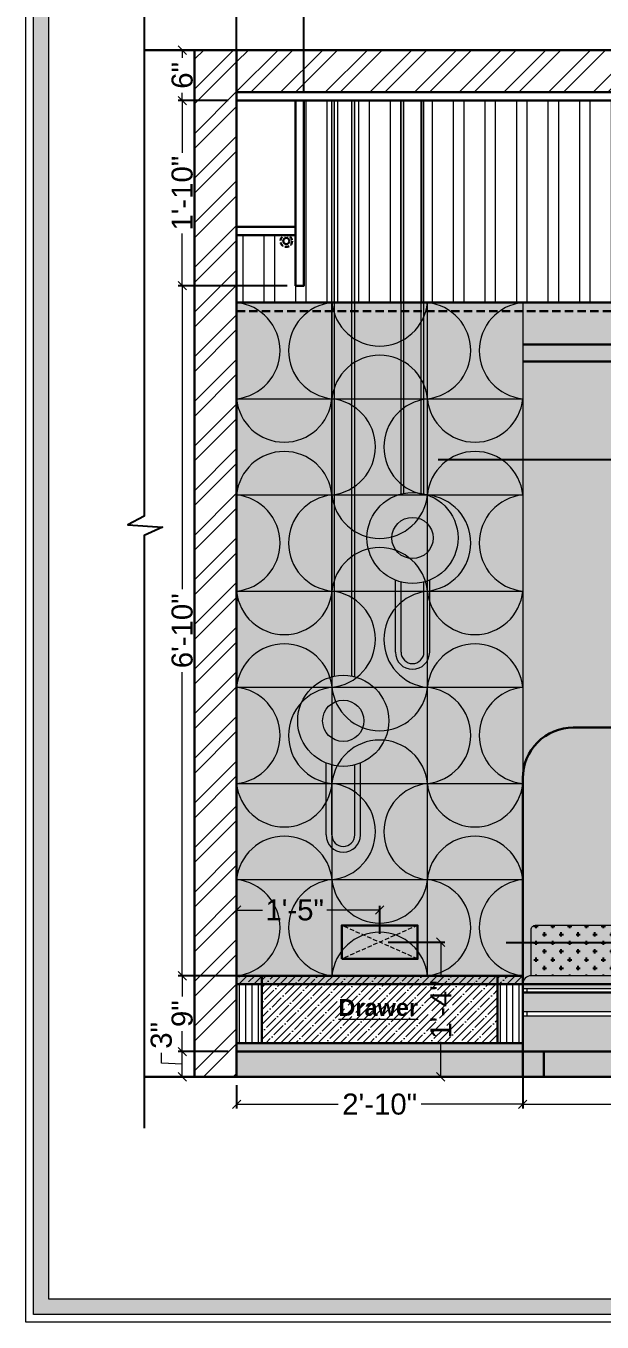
# Model space of a CAD drawing. Header units: millimetres. Extents: x 133760 to 136133, y -184957 to -182282.
# Drawn here: x 134092.3 to 134160.7, y -184706.9 to -184552.9 of the extents above; entities that cross this region are included whole.
import ezdxf
from ezdxf import colors
from ezdxf.entities.mleader import LeaderData, LeaderLine
from ezdxf.math import Vec2, Vec3

# ---------------------------------------------------------------- set-up
doc = ezdxf.new("R2010")
doc.units = ezdxf.units.MM
doc.header["$MEASUREMENT"] = 0
doc.header["$PDMODE"] = 35
for name, pattern in [('00 . GROUND FLOOR$0$DASHED', [0.75, 0.5, -0.25]), ('DASHED', [0.75, 0.5, -0.25]), ('DASHED2', [0.375, 0.25, -0.125]), ('DASHEDX2', [1.5, 1, -0.5])]:
    doc.linetypes.add(name, pattern=pattern)
doc.layers.get('Defpoints').update_dxf_attribs({"color": 220})
doc.layers.add('AR HATCH-7', color=7, linetype='Continuous')
doc.layers.add('Interior', color=250, linetype='Continuous')
for name, color, linetype, lineweight in [('DIM.', 250, 'Continuous', 13), ('Dimension', 10, 'DASHEDX2', 20), ('ELEC-wires', 1, 'DASHED2', 13), ('FURNITURE', 32, 'Continuous', 9), ('FURNITURE-1', 252, 'Continuous', 13), ('GF FALSE CEILING', 6, 'Continuous', 35), ('SECTION ( SLAB PLine )', 104, 'Continuous', 30), ('Text', 7, 'Continuous', 15), ('wall', 7, 'Continuous', 30)]:
    doc.layers.add(name, color=color, linetype=linetype, lineweight=lineweight)
doc.styles.add('Arial', font='arial.ttf')
doc.styles.get("Standard").update_dxf_attribs({"font": 'arial.ttf', "height": 6})
doc.styles.add('style4', font='ARIALN.TTF')
doc.dimstyles.new('ISO-25', dxfattribs={"dimtxt": 2.5, "dimasz": 1, "dimexe": 0.5, "dimexo": 1, "dimtad": 0, "dimdec": 0, "dimlunit": 4, "dimtxsty": 'Arial', "dimblk": 'OBLIQUE', "dimcen": 2.5, "dimclrd": 1, "dimclre": 1, "dimclrt": 5, "dimadec": 0, "dimazin": 0, "dimtfac": 1, "dimtdec": 0, "dimtmove": 0, "dimatfit": 3, "dimfxl": 1, "dimtfillclr": 5, "dimlwd": -1, "dimarcsym": 0})
pattern_1 = [(45, (-55.641, -1442.4936), (-2.65165043, 2.65165043), []), (45, (-53.873, -1442.4936), (-2.65165043, 2.65165043), [])]

# ---------------------------------------------------------------- blocks, each defined once
blk = doc.blocks.new('_Oblique')
at = {"layer": 'wall', "color": 0, "lineweight": -2}
blk.add_line((-0.5, -0.5), (0.5, 0.5), dxfattribs=at)
blk = doc.blocks.new('*D39')
at = {"layer": 'Defpoints', "color": 0, "transparency": 16777216}
for p in [(134151.31, -184674.79), (134117.32, -184677.79), (134151.31, -184681.05)]:
    blk.add_point(p, dxfattribs=at)
at = {"layer": 'FURNITURE', "color": 1, "lineweight": -2, "transparency": 16777216}
for p, q in [((134151.31, -184675.79), (134151.31, -184681.55)), ((134117.32, -184678.79), (134117.32, -184681.55))]:
    blk.add_line(p, q, dxfattribs=at)
at = {"layer": 'FURNITURE', "color": 1, "transparency": 16777216}
for p, q in [((134117.32, -184681.05), (134129.38, -184681.05)), ((134151.31, -184681.05), (134139.26, -184681.05))]:
    blk.add_line(p, q, dxfattribs=at)
at = {"layer": 'FURNITURE', "color": 1, "transparency": 16777216, "rotation": 180}
blk.add_blockref('_Oblique', (134117.32, -184681.05), dxfattribs=at)
at = {"layer": 'FURNITURE', "color": 1, "transparency": 16777216}
blk.add_blockref('_Oblique', (134151.31, -184681.05), dxfattribs=at)
at = {"layer": 'FURNITURE', "color": 5, "lineweight": 0, "transparency": 16777216, "insert": (134134.32, -184681.05), "char_height": 2.5, "attachment_point": 5, "style": 'Arial'}
blk.add_mtext('2\'-10"', dxfattribs=at)
blk = doc.blocks.new('*D40')
at = {"layer": 'Defpoints', "color": 0, "transparency": 16777216}
for p in [(134151.31, -184674.79), (134231.32, -184677.79), (134231.32, -184681.05)]:
    blk.add_point(p, dxfattribs=at)
at = {"layer": 'FURNITURE', "color": 1, "lineweight": -2, "transparency": 16777216}
for p, q in [((134151.31, -184675.79), (134151.31, -184681.55)), ((134231.32, -184678.79), (134231.32, -184681.55))]:
    blk.add_line(p, q, dxfattribs=at)
at = {"layer": 'FURNITURE', "color": 1, "transparency": 16777216}
for p, q in [((134151.31, -184681.05), (134187.36, -184681.05)), ((134231.32, -184681.05), (134195.27, -184681.05))]:
    blk.add_line(p, q, dxfattribs=at)
at = {"layer": 'FURNITURE', "color": 1, "transparency": 16777216, "rotation": 180}
blk.add_blockref('_Oblique', (134151.31, -184681.05), dxfattribs=at)
at = {"layer": 'FURNITURE', "color": 1, "transparency": 16777216}
blk.add_blockref('_Oblique', (134231.32, -184681.05), dxfattribs=at)
at = {"layer": 'FURNITURE', "color": 5, "lineweight": 0, "transparency": 16777216, "insert": (134191.32, -184681.05), "char_height": 2.5, "attachment_point": 5, "style": 'Arial'}
blk.add_mtext('6\'-8"', dxfattribs=at)
blk = doc.blocks.new('*D43')
at = {"layer": 'Defpoints', "color": 0, "transparency": 16777216}
for p in [(134110.86, -184674.79), (134117.32, -184674.79), (134117.32, -184677.79)]:
    blk.add_point(p, dxfattribs=at)
at = {"layer": 'FURNITURE', "color": 1, "transparency": 16777216}
for p, q in [((134108.38, -184676.18), (134108.38, -184674.93)), ((134110.86, -184677.79), (134110.86, -184674.79)), ((134110.86, -184676.29), (134108.38, -184676.18))]:
    blk.add_line(p, q, dxfattribs=at)
at = {"layer": 'FURNITURE', "color": 1, "lineweight": -2, "transparency": 16777216}
for p, q in [((134116.32, -184674.79), (134110.36, -184674.79)), ((134116.32, -184677.79), (134110.36, -184677.79))]:
    blk.add_line(p, q, dxfattribs=at)
at = {"layer": 'FURNITURE', "color": 1, "transparency": 16777216}
for p, rotation in [((134110.86, -184674.79), 90), ((134110.86, -184677.79), 270)]:
    blk.add_blockref('_Oblique', p, dxfattribs=dict(at, rotation=rotation))
at = {"layer": 'FURNITURE', "color": 5, "lineweight": 0, "transparency": 16777216, "insert": (134108.38, -184672.87), "char_height": 2.5, "attachment_point": 5, "rotation": 90, "style": 'Arial'}
blk.add_mtext('3"', dxfattribs=at)
blk = doc.blocks.new('*D44')
at = {"layer": 'Defpoints', "color": 0, "transparency": 16777216}
for p in [(134110.86, -184665.79), (134120.32, -184665.79), (134117.32, -184674.79)]:
    blk.add_point(p, dxfattribs=at)
at = {"layer": 'FURNITURE', "color": 1, "lineweight": -2, "transparency": 16777216}
for p, q in [((134119.32, -184665.79), (134110.36, -184665.79)), ((134116.32, -184674.79), (134110.36, -184674.79))]:
    blk.add_line(p, q, dxfattribs=at)
at = {"layer": 'FURNITURE', "color": 1, "transparency": 16777216}
for p, q in [((134110.86, -184665.79), (134110.86, -184668.23)), ((134110.86, -184674.79), (134110.86, -184672.35))]:
    blk.add_line(p, q, dxfattribs=at)
for p, rotation in [((134110.86, -184665.79), 90), ((134110.86, -184674.79), 270)]:
    blk.add_blockref('_Oblique', p, dxfattribs=dict(at, rotation=rotation))
at = {"layer": 'FURNITURE', "color": 5, "lineweight": 0, "transparency": 16777216, "insert": (134110.86, -184670.29), "char_height": 2.5, "attachment_point": 5, "rotation": 90, "style": 'Arial'}
blk.add_mtext('9"', dxfattribs=at)
blk = doc.blocks.new('*D45')
at = {"layer": 'Defpoints', "color": 0, "transparency": 16777216}
for p in [(134110.86, -184583.79), (134124.32, -184583.79), (134120.32, -184665.79)]:
    blk.add_point(p, dxfattribs=at)
at = {"layer": 'FURNITURE', "color": 1, "lineweight": -2, "transparency": 16777216}
for p, q in [((134123.32, -184583.79), (134110.36, -184583.79)), ((134119.32, -184665.79), (134110.36, -184665.79))]:
    blk.add_line(p, q, dxfattribs=at)
at = {"layer": 'FURNITURE', "color": 1, "transparency": 16777216}
for p, q in [((134110.86, -184583.79), (134110.86, -184619.86)), ((134110.86, -184665.79), (134110.86, -184629.71))]:
    blk.add_line(p, q, dxfattribs=at)
for p, rotation in [((134110.86, -184583.79), 90), ((134110.86, -184665.79), 270)]:
    blk.add_blockref('_Oblique', p, dxfattribs=dict(at, rotation=rotation))
at = {"layer": 'FURNITURE', "color": 5, "lineweight": 0, "transparency": 16777216, "insert": (134110.86, -184624.79), "char_height": 2.5, "attachment_point": 5, "rotation": 90, "style": 'Arial'}
blk.add_mtext('6\'-10"', dxfattribs=at)
blk = doc.blocks.new('*D46')
at = {"layer": 'Defpoints', "color": 0, "transparency": 16777216}
for p in [(134110.86, -184561.79), (134117.32, -184561.79), (134124.32, -184583.79)]:
    blk.add_point(p, dxfattribs=at)
at = {"layer": 'FURNITURE', "color": 1, "lineweight": -2, "transparency": 16777216}
for p, q in [((134116.32, -184561.79), (134110.36, -184561.79)), ((134123.32, -184583.79), (134110.36, -184583.79))]:
    blk.add_line(p, q, dxfattribs=at)
at = {"layer": 'FURNITURE', "color": 1, "transparency": 16777216}
for p, q in [((134110.86, -184561.79), (134110.86, -184567.99)), ((134110.86, -184583.79), (134110.86, -184577.59))]:
    blk.add_line(p, q, dxfattribs=at)
for p, rotation in [((134110.86, -184561.79), 90), ((134110.86, -184583.79), 270)]:
    blk.add_blockref('_Oblique', p, dxfattribs=dict(at, rotation=rotation))
at = {"layer": 'FURNITURE', "color": 5, "lineweight": 0, "transparency": 16777216, "insert": (134110.86, -184572.79), "char_height": 2.5, "attachment_point": 5, "rotation": 90, "style": 'Arial'}
blk.add_mtext('1\'-10"', dxfattribs=at)
blk = doc.blocks.new('*D38')
at = {"layer": 'Defpoints', "color": 0, "transparency": 16777216}
for p in [(134110.86, -184555.79), (134117.32, -184555.79), (134117.32, -184561.79)]:
    blk.add_point(p, dxfattribs=at)
at = {"layer": 'FURNITURE', "color": 1, "lineweight": -2, "transparency": 16777216}
for p, q in [((134116.32, -184555.79), (134110.36, -184555.79)), ((134116.32, -184561.79), (134110.36, -184561.79))]:
    blk.add_line(p, q, dxfattribs=at)
at = {"layer": 'FURNITURE', "color": 1, "transparency": 16777216}
for p, q in [((134110.86, -184555.79), (134110.86, -184556.72)), ((134110.86, -184561.79), (134110.86, -184560.86))]:
    blk.add_line(p, q, dxfattribs=at)
for p, rotation in [((134110.86, -184555.79), 90), ((134110.86, -184561.79), 270)]:
    blk.add_blockref('_Oblique', p, dxfattribs=dict(at, rotation=rotation))
at = {"layer": 'FURNITURE', "color": 5, "lineweight": 0, "transparency": 16777216, "insert": (134110.86, -184558.79), "char_height": 2.5, "attachment_point": 5, "rotation": 90, "style": 'Arial'}
blk.add_mtext('6"', dxfattribs=at)
blk = doc.blocks.new('*D37')
at = {"layer": 'Defpoints', "color": 0, "transparency": 16777216}
for p in [(134125.32, -184547.94), (134117.32, -184561.79), (134125.32, -184561.79)]:
    blk.add_point(p, dxfattribs=at)
at = {"layer": 'FURNITURE', "color": 1, "lineweight": -2, "transparency": 16777216}
for p, q in [((134117.32, -184560.79), (134117.32, -184547.44)), ((134125.32, -184560.79), (134125.32, -184547.44))]:
    blk.add_line(p, q, dxfattribs=at)
at = {"layer": 'FURNITURE', "color": 1, "transparency": 16777216}
for p, q in [((134117.32, -184547.94), (134119.26, -184547.94)), ((134125.32, -184547.94), (134123.38, -184547.94))]:
    blk.add_line(p, q, dxfattribs=at)
at = {"layer": 'FURNITURE', "color": 1, "transparency": 16777216, "rotation": 180}
blk.add_blockref('_Oblique', (134117.32, -184547.94), dxfattribs=at)
at = {"layer": 'FURNITURE', "color": 1, "transparency": 16777216}
blk.add_blockref('_Oblique', (134125.32, -184547.94), dxfattribs=at)
at = {"layer": 'FURNITURE', "color": 5, "lineweight": 0, "transparency": 16777216, "insert": (134121.32, -184547.94), "char_height": 2.5, "attachment_point": 5, "style": 'Arial'}
blk.add_mtext('8"', dxfattribs=at)
blk = doc.blocks.new('RGH')
at = {"color": 242, "linetype": 'DASHED', "true_color": 0xcd2027}
for p, q in [((130318.55, 18194.22), (130309.54, 18198.2)), ((130318.55, 18198.2), (130309.54, 18194.22))]:
    blk.add_line(p, q, dxfattribs=at)
at = {"layer": 'ELEC-wires', "color": 5, "linetype": 'ByBlock', "lineweight": 30, "ltscale": 4}
blk.add_lwpolyline([(130309.54, 18198.2), (130318.55, 18198.2), (130318.55, 18194.22), (130309.54, 18194.22)], close=True, dxfattribs=at)
blk = doc.blocks.new('*D258')
at = {"layer": 'Defpoints', "color": 0, "transparency": 16777216}
for p in [(134117.32, -184657.97), (134117.32, -184661.08), (134134.32, -184661.79)]:
    blk.add_point(p, dxfattribs=at)
at = {"layer": 'FURNITURE', "color": 1, "lineweight": -2, "transparency": 16777216}
for p, q in [((134117.32, -184660.08), (134117.32, -184657.47)), ((134134.32, -184660.79), (134134.32, -184657.47))]:
    blk.add_line(p, q, dxfattribs=at)
at = {"layer": 'FURNITURE', "color": 1, "transparency": 16777216}
for p, q in [((134117.32, -184657.97), (134120.39, -184657.97)), ((134134.32, -184657.97), (134128.05, -184657.97))]:
    blk.add_line(p, q, dxfattribs=at)
at = {"layer": 'FURNITURE', "color": 1, "transparency": 16777216, "rotation": 180}
blk.add_blockref('_Oblique', (134117.32, -184657.97), dxfattribs=at)
at = {"layer": 'FURNITURE', "color": 1, "transparency": 16777216}
blk.add_blockref('_Oblique', (134134.32, -184657.97), dxfattribs=at)
at = {"layer": 'FURNITURE', "color": 5, "transparency": 16777216, "insert": (134124.22, -184657.97), "char_height": 2.5, "attachment_point": 5, "style": 'Arial'}
blk.add_mtext('1\'-5"', dxfattribs=at)
blk = doc.blocks.new('*D259')
at = {"layer": 'Defpoints', "color": 0, "transparency": 16777216}
for p in [(134134.32, -184661.79), (134134.32, -184677.79), (134141.57, -184677.79)]:
    blk.add_point(p, dxfattribs=at)
at = {"layer": 'FURNITURE', "color": 1, "lineweight": -2, "transparency": 16777216}
for p, q in [((134135.32, -184661.79), (134142.07, -184661.79)), ((134135.32, -184677.79), (134142.07, -184677.79))]:
    blk.add_line(p, q, dxfattribs=at)
at = {"layer": 'FURNITURE', "color": 1, "transparency": 16777216}
for p, q in [((134141.57, -184661.79), (134141.57, -184665.96)), ((134141.57, -184677.79), (134141.57, -184673.62))]:
    blk.add_line(p, q, dxfattribs=at)
for p, rotation in [((134141.57, -184661.79), 90), ((134141.57, -184677.79), 270)]:
    blk.add_blockref('_Oblique', p, dxfattribs=dict(at, rotation=rotation))
at = {"layer": 'FURNITURE', "color": 5, "transparency": 16777216, "insert": (134141.57, -184669.79), "char_height": 2.5, "attachment_point": 5, "rotation": 90, "style": 'Arial'}
blk.add_mtext('1\'-4"', dxfattribs=at)

msp = doc.modelspace()

# ---------------------------------------------------------------- hatches: boundary and pattern name
at = {"layer": 'AR HATCH-7', "lineweight": 0, "true_color": 0x939598, "transparency": 33554687}
h = msp.add_hatch(dxfattribs=at)
h.set_pattern_fill('ANSI32', color=252, scale=10)
h.set_pattern_definition(pattern_1)
h.paths.add_polyline_path([(134266.83, -184677.79), (134270.83, -184677.79), (134270.83, -184555.79), (134266.83, -184555.79)])
h.paths.add_polyline_path([(134112.32, -184677.79), (134117.32, -184677.79), (134117.32, -184555.79), (134112.32, -184555.79)])
at = {"layer": 'AR HATCH-7', "lineweight": 5, "true_color": 0x636466}
h = msp.add_hatch(dxfattribs=at)
h.set_pattern_fill('ANSI32', color=251, scale=10, angle=45)
h.set_pattern_definition([(90, (1288.0936, -581.6297), (-3.75, 0), []), (90, (1289.3436, -580.3797), (-3.75, 0), [])])
h.paths.add_polyline_path([(134265.31, -184561.79), (134141.26, -184561.79), (134141.26, -184585.79), (134238.28, -184585.79, -0.414214), (134256.28, -184603.79), (134256.28, -184665.79), (134265.31, -184665.79)])
h.paths.add_polyline_path([(134141.26, -184561.79), (134125.32, -184561.79), (134125.32, -184583.79), (134124.32, -184583.79), (134124.32, -184577.79), (134123.22, -184577.79, -0.414214), (134123.91, -184578.48, -1), (134122.52, -184578.48, -0.414214), (134123.22, -184577.79), (134117.32, -184577.79), (134117.32, -184585.79), (134141.26, -184585.79)])
at = {"layer": 'AR HATCH-7', "true_color": 0x636466}
h = msp.add_hatch(color=251, dxfattribs=at)
h.dxf.hatch_style = 1
h.paths.add_polyline_path([(134131.35, -184561.79), (134131.01, -184561.79), (134131.01, -184630.18, -0.016116), (134131.35, -184630.25)])
h.paths.add_polyline_path([(134128.97, -184561.79), (134128.63, -184561.79), (134128.63, -184630.25, -0.016116), (134128.97, -184630.18)])
h = msp.add_hatch(color=251, dxfattribs=at)
h.dxf.hatch_style = 1
h.paths.add_polyline_path([(134139.58, -184561.79), (134139.24, -184561.79), (134139.24, -184608.45, -0.016116), (134139.58, -184608.53)])
h.paths.add_polyline_path([(134136.86, -184608.53, -0.016116), (134137.2, -184608.45), (134137.2, -184561.79), (134136.86, -184561.79)])
at = {"layer": 'AR HATCH-7'}
h = msp.add_hatch(color=2, dxfattribs=at)
h.dxf.hatch_style = 1
h.paths.add_polyline_path([(134238.28, -184590.79), (134151.31, -184590.79), (134151.31, -184592.79), (134238.28, -184592.79, -0.414214), (134249.28, -184603.79), (134249.28, -184665.79), (134251.28, -184665.79), (134251.28, -184603.79, 0.414214)])
at = {"layer": 'AR HATCH-7', "true_color": 0x000000}
h = msp.add_hatch(color=18, dxfattribs=at)
h.dxf.hatch_style = 1
h.paths.add_polyline_path([(134143.62, -184613.76, 1), (134132.81, -184613.76, 1)])
h.paths.add_polyline_path([(134135.77, -184613.76, -1), (134140.66, -184613.76, -1)], flags=16)
at = {"layer": 'AR HATCH-7', "true_color": 0x636466}
h = msp.add_hatch(color=251, dxfattribs=at)
h.dxf.hatch_style = 1
h.set_gradient(color1=(255, 255, 255), color2=(255, 255, 0), name='CYLINDER')
h.paths.add_polyline_path([(134140.26, -184618.77, -0.033156), (134139.58, -184619), (134139.58, -184627.33, -1), (134136.86, -184627.33), (134136.86, -184619, -0.033156), (134136.18, -184618.77), (134136.18, -184627.33, 1), (134140.26, -184627.33)])
at = {"layer": 'AR HATCH-7', "true_color": 0x000000}
h = msp.add_hatch(color=18, dxfattribs=at)
h.dxf.hatch_style = 1
h.paths.add_polyline_path([(134135.4, -184635.49, 1), (134124.59, -184635.49, 1)])
h.paths.add_polyline_path([(134127.54, -184635.49, -1), (134132.44, -184635.49, -1)], flags=16)
at = {"layer": 'AR HATCH-7', "true_color": 0x636466}
h = msp.add_hatch(color=251, dxfattribs=at)
h.dxf.hatch_style = 1
h.set_gradient(color1=(255, 255, 255), color2=(255, 255, 0), name='CYLINDER')
h.paths.add_polyline_path([(134132.03, -184640.49, -0.033156), (134131.35, -184640.72), (134131.35, -184649.05, -1), (134128.63, -184649.05), (134128.63, -184640.72, -0.033156), (134127.95, -184640.49), (134127.95, -184649.05, 1), (134132.03, -184649.05)])
at = {"layer": 'Dimension', "true_color": 0xd39e00, "transparency": 33554687}
h = msp.add_hatch(color=42, dxfattribs=at)
h.paths.add_polyline_path([(134093.19, -184525.03), (134093.19, -184706.03), (134350.35, -184706.03), (134350.35, -184525.03)])
h.paths.add_polyline_path([(134095, -184526.83), (134348.55, -184526.83), (134348.55, -184704.23), (134095, -184704.23)], flags=16)
at = {"layer": 'FURNITURE', "lineweight": 30, "true_color": 0xf4f3f0, "transparency": 33554687}
h = msp.add_hatch(color=7, dxfattribs=at)
h.dxf.hatch_style = 1
h.paths.add_polyline_path([(134151.31, -184585.79), (134117.32, -184585.79), (134117.32, -184665.79), (134151.32, -184665.79)])
h = msp.add_hatch(color=7, dxfattribs=at)
h.dxf.hatch_style = 1
h.paths.add_polyline_path([(134249.28, -184603.79, 0.414214), (134238.28, -184592.79), (134151.31, -184592.79), (134151.32, -184665.79), (134117.32, -184665.79), (134117.32, -184666.79), (134249.28, -184666.79)])
h.paths.add_polyline_path([(134245.1, -184630.08, -1), (134191.76, -184630.08, -1)], flags=16)
h.paths.add_polyline_path([(134238.28, -184585.79), (134151.31, -184585.79), (134151.31, -184590.79), (134238.28, -184590.79, -0.414214), (134251.28, -184603.79), (134251.28, -184666.79), (134256.28, -184666.79), (134256.28, -184603.79, 0.414214)])
at = {"layer": 'FURNITURE', "lineweight": 30, "true_color": 0x22346e, "transparency": 33554687}
h = msp.add_hatch(color=159, dxfattribs=at)
h.dxf.hatch_style = 1
h.paths.add_polyline_path([(134231.32, -184642.29, 0.414214), (134225.32, -184636.29), (134157.32, -184636.29, 0.414214), (134151.32, -184642.29), (134151.32, -184666.79, -0.414214), (134152.32, -184665.79), (134152.32, -184660.29, -0.414214), (134152.82, -184659.79), (134165.77, -184659.79, -0.089639), (134166.19, -184657.46, 0.040495), (134166.24, -184655.06, 0.100225), (134165.48, -184649.2, 0.069421), (134174.35, -184649.87, -0.179834), (134184.5, -184650.12, 0.029814), (134185.2, -184650.18, -0.084456), (134188.2, -184649.45, -0.171073), (134185.28, -184654.74, -0.329223), (134188.2, -184659.79), (134188.2, -184659.79), (134193.89, -184659.79, -0.087974), (134194.3, -184657.46, 0.040495), (134194.36, -184655.06, 0.100225), (134193.59, -184649.2, 0.069421), (134202.46, -184649.87, -0.179834), (134212.62, -184650.12, 0.029814), (134213.32, -184650.18, -0.084456), (134216.32, -184649.45, -0.171073), (134213.39, -184654.74, -0.329223), (134216.32, -184659.79), (134216.32, -184659.79), (134229.82, -184659.79, -0.414214), (134230.32, -184660.29), (134230.32, -184665.79, -0.414214), (134231.32, -184666.79), (134231.32, -184665.79)])
at = {"layer": 'FURNITURE', "lineweight": 0, "true_color": 0x636466, "transparency": 33554687}
h = msp.add_hatch(dxfattribs=at)
h.set_pattern_fill('ANSI35', color=251, scale=5)
h.set_pattern_definition([(45, (-286.5653, -155.1831), (-0.8838834765, 0.8838834765), []), (45, (-285.6814, -155.1831), (-0.8838834765, 0.8838834765), [1.5625, -0.3125, 0, -0.3125])])
h.paths.add_polyline_path([(134117.32, -184665.79), (134117.32, -184666.79), (134120.32, -184666.79), (134120.32, -184665.79)])
h.paths.add_polyline_path([(134151.31, -184666.79), (134151.31, -184665.79), (134148.31, -184665.79), (134148.31, -184666.79)])
h = msp.add_hatch(dxfattribs=at)
h.set_pattern_fill('ANSI35', color=251, scale=5)
h.set_pattern_definition([(45, (-631.5909, 96.837), (-0.8838834765, 0.8838834765), []), (45, (-630.707, 96.837), (-0.8838834765, 0.8838834765), [1.5625, -0.3125, 0, -0.3125])])
h.paths.add_polyline_path([(134148.31, -184665.79), (134120.32, -184665.79), (134120.32, -184673.79), (134148.31, -184673.79)])
at = {"layer": 'FURNITURE', "lineweight": 30, "true_color": 0x22346e, "transparency": 33554687}
h = msp.add_hatch(color=159, dxfattribs=at)
h.dxf.hatch_style = 1
h.paths.add_polyline_path([(134230.32, -184665.79), (134152.32, -184665.79, 0.414214), (134151.32, -184666.79), (134151.32, -184667.29), (134231.32, -184667.29), (134231.32, -184666.79, 0.414214)])
at = {"layer": 'FURNITURE', "lineweight": 0, "true_color": 0x636466, "transparency": 33554687}
h = msp.add_hatch(dxfattribs=at)
h.set_pattern_fill('ANSI31', color=251, scale=6, angle=45)
h.set_pattern_definition([(90, (-662.5847, 107.70535), (-0.75, 0), [])])
h.paths.add_polyline_path([(134120.32, -184666.79), (134117.32, -184666.79), (134117.32, -184673.79), (134120.32, -184673.79)])
h = msp.add_hatch(dxfattribs=at)
h.set_pattern_fill('ANSI31', color=251, scale=6, angle=45)
h.set_pattern_definition([(90, (-631.5909, 107.70535), (-0.75, 0), [])])
h.paths.add_polyline_path([(134151.31, -184666.79), (134148.31, -184666.79), (134148.31, -184673.79), (134151.31, -184673.79)])
at = {"layer": 'FURNITURE', "lineweight": 30, "true_color": 0x22346e, "transparency": 33554687}
h = msp.add_hatch(color=159, dxfattribs=at)
h.dxf.hatch_style = 1
h.paths.add_polyline_path([(134151.32, -184667.79), (134151.32, -184668.79), (134151.32, -184670.04), (134231.32, -184670.04), (134231.32, -184667.79)])
h.paths.add_polyline_path([(134151.32, -184670.54), (134151.32, -184674.79), (134231.32, -184674.79), (134231.32, -184670.54)])
h.paths.add_polyline_path([(134153.82, -184674.79), (134153.82, -184677.79), (134228.32, -184677.79), (134228.32, -184674.79)])
at = {"layer": 'FURNITURE', "lineweight": 0, "true_color": 0xbbab95, "transparency": 33554687}
h = msp.add_hatch(color=253, dxfattribs=at)
h.dxf.hatch_style = 1
h.paths.add_polyline_path([(134151.31, -184674.79), (134117.32, -184674.79), (134117.32, -184677.79), (134151.31, -184677.79)])
h.paths.add_polyline_path([(134151.31, -184673.79), (134148.31, -184673.79), (134148.31, -184674.79), (134151.31, -184674.79)])
h.paths.add_polyline_path([(134148.31, -184673.79), (134120.32, -184673.79), (134120.32, -184674.79), (134148.31, -184674.79)])
h.paths.add_polyline_path([(134120.32, -184673.79), (134117.32, -184673.79), (134117.32, -184674.79), (134120.32, -184674.79)])
h = msp.add_hatch(color=253, dxfattribs=at)
h.dxf.hatch_style = 1
h.paths.add_polyline_path([(134151.32, -184674.79), (134153.82, -184674.79), (134153.82, -184677.79), (134151.32, -184677.79)])
at = {"layer": 'FURNITURE-1', "lineweight": 0, "transparency": 33554572}
h = msp.add_hatch(dxfattribs=at)
h.set_pattern_fill('ANSI32', color=6, scale=10)
h.set_pattern_definition(pattern_1)
h.paths.add_polyline_path([(134266.31, -184555.79), (134117.32, -184555.79), (134117.32, -184560.79), (134266.31, -184560.79)])
at = {"layer": 'Interior', "true_color": 0xc7c8ca}
h = msp.add_hatch(dxfattribs=at)
h.set_pattern_fill('CROSS', color=9, scale=4)
h.set_pattern_definition([(0, (-357.3516, -1755.8739), (1, 1), [0.5, -1.5]), (90, (-357.1016, -1756.1239), (-1, 1), [0.5, -1.5])])
edge = h.paths.add_edge_path()
edge.add_arc((134229.82, -184660.29), 0.5, 0, 90)
edge.add_line((134229.82, -184659.79), (134152.82, -184659.79))
edge.add_arc((134152.82, -184660.29), 0.5, 90, 180)
edge.add_line((134152.32, -184660.29), (134152.32, -184665.79))
edge.add_arc((134152.57, -184665.89), 0.271, 22.5, 157.5, ccw=False)
edge.add_line((134152.82, -184665.79), (134229.82, -184665.79))
edge.add_arc((134230.07, -184665.89), 0.271, 22.5, 157.5, ccw=False)
edge.add_line((134230.32, -184665.79), (134230.32, -184660.29))

# ---------------------------------------------------------------- linework, layer by layer
at = {"layer": 'Dimension', "color": 42, "linetype": 'Continuous', "true_color": 0xd39e00, "transparency": 33554687}
for points in [[(134092.29, -184524.12), (134351.25, -184524.12), (134351.25, -184706.94), (134092.29, -184706.94)], [(134093.19, -184525.03), (134350.35, -184525.03), (134350.35, -184706.03), (134093.19, -184706.03)], [(134095, -184526.83), (134348.55, -184526.83), (134348.55, -184704.23), (134095, -184704.23)]]:
    msp.add_lwpolyline(points, close=True, dxfattribs=at)
at = {"layer": 'FURNITURE'}
for p, q in [((134128.63, -184630.25), (134128.63, -184561.79)), ((134128.63, -184561.79), (134128.97, -184561.79)), ((134128.97, -184630.18), (134128.97, -184561.79)), ((134131.01, -184630.18), (134131.01, -184561.79)), ((134131.01, -184561.79), (134131.35, -184561.79)), ((134131.35, -184630.25), (134131.35, -184561.79)), ((134136.86, -184608.53), (134136.86, -184561.79)), ((134137.2, -184608.45), (134137.2, -184561.79)), ((134139.24, -184608.45), (134139.24, -184561.79)), ((134139.58, -184608.53), (134139.58, -184561.79)), ((134128.65, -184585.79), (134128.65, -184665.79)), ((134139.98, -184585.79), (134139.98, -184665.79)), ((134117.32, -184597.22), (134151.31, -184597.22)), ((134117.32, -184608.65), (134151.31, -184608.65)), ((134136.18, -184627.33), (134136.18, -184618.77)), ((134140.26, -184627.33), (134140.26, -184618.77)), ((134117.32, -184620.08), (134151.32, -184620.07)), ((134136.86, -184627.33), (134136.86, -184619)), ((134139.58, -184627.33), (134139.58, -184619)), ((134117.32, -184631.5), (134151.32, -184631.5)), ((134127.95, -184649.05), (134127.95, -184640.49)), ((134128.63, -184649.05), (134128.63, -184640.72)), ((134131.35, -184649.05), (134131.35, -184640.72)), ((134132.03, -184649.05), (134132.03, -184640.49)), ((134117.32, -184642.93), (134151.32, -184642.93)), ((134117.32, -184654.36), (134151.32, -184654.36))]:
    msp.add_line(p, q, dxfattribs=at)
at = {"layer": 'FURNITURE', "lineweight": 30}
for p, q in [((134117.32, -184576.79), (134124.32, -184576.79)), ((134117.32, -184577.79), (134124.32, -184577.79)), ((134141.26, -184585.79), (134117.32, -184585.79)), ((134120.32, -184673.79), (134120.32, -184665.79)), ((134148.31, -184673.79), (134148.31, -184665.79)), ((134117.32, -184666.79), (134120.32, -184666.79)), ((134117.32, -184666.79), (134120.32, -184666.79)), ((134148.31, -184666.79), (134151.31, -184666.79)), ((134148.31, -184666.79), (134151.31, -184666.79)), ((134151.31, -184673.79), (134117.32, -184673.79))]:
    msp.add_line(p, q, dxfattribs=at)
at = {"layer": 'FURNITURE', "lineweight": 0}
for p, q in [((134151.32, -184667.29), (134231.32, -184667.29)), ((134151.32, -184670.04), (134231.32, -184670.04)), ((134151.32, -184670.54), (134231.32, -184670.54))]:
    msp.add_line(p, q, dxfattribs=at)
at = {"layer": 'FURNITURE', "color": 252, "lineweight": 25, "true_color": 0x939598, "transparency": 33554687}
msp.add_lwpolyline([(134106.32, -184543.79), (134106.32, -184611.15), (134104.4, -184612.21), (134108.51, -184612.46), (134106.32, -184613.48), (134106.32, -184683.88)], dxfattribs=at)
at = {"layer": 'FURNITURE', "lineweight": 30}
for points in [[(134125.32, -184561.79), (134125.32, -184583.79), (134124.32, -184583.79), (134124.32, -184561.79)], [(134151.32, -184668.79), (134151.32, -184668.79), (134151.32, -184666.79), (134151.32, -184674.79), (134231.32, -184674.79), (134231.32, -184667.79)]]:
    msp.add_lwpolyline(points, dxfattribs=at)
for points in [[(134256.28, -184666.79), (134117.32, -184666.79), (134117.32, -184585.79), (134238.28, -184585.79, -0.414214), (134256.28, -184603.79)], [(134157.32, -184636.29), (134225.32, -184636.29, -0.414214), (134231.32, -184642.29), (134231.32, -184667.79), (134151.32, -184667.79), (134151.32, -184642.29, -0.414214)]]:
    msp.add_lwpolyline(points, format="xyb", close=True, dxfattribs=at)
at = {"layer": 'FURNITURE'}
for points in [[(134151.32, -184665.79), (134117.32, -184665.79), (134117.32, -184585.79), (134151.31, -184585.79)], [(134266.83, -184674.79), (134117.32, -184674.79), (134117.32, -184677.79), (134266.83, -184677.79)], [(134151.32, -184674.79), (134153.82, -184674.79), (134153.82, -184677.79), (134151.32, -184677.79)]]:
    msp.add_lwpolyline(points, close=True, dxfattribs=at)
at = {"layer": 'FURNITURE', "color": 3, "linetype": 'DASHEDX2', "lineweight": 30}
msp.add_lwpolyline([(134117.32, -184586.79), (134238.28, -184586.79, -0.414214), (134255.28, -184603.79), (134255.28, -184665.79)], format="xyb", dxfattribs=at)
at = {"layer": 'FURNITURE', "lineweight": 30}
for points in [[(134151.31, -184590.79), (134238.28, -184590.79, -0.414214), (134251.28, -184603.79), (134251.28, -184665.79)], [(134151.31, -184592.79), (134238.28, -184592.79, -0.414214), (134249.28, -184603.79), (134249.28, -184665.79)]]:
    msp.add_lwpolyline(points, format="xyb", dxfattribs=at)
at = {"layer": 'FURNITURE', "lineweight": 0}
msp.add_lwpolyline([(134152.82, -184659.79), (134229.82, -184659.79, -0.414214), (134230.32, -184660.29), (134230.32, -184665.79, -0.030911), (134230.27, -184665.79), (134152.82, -184665.79), (134152.32, -184665.79), (134152.32, -184660.29, -0.414214)], format="xyb", close=True, dxfattribs=at)
at = {"layer": 'FURNITURE', "lineweight": 30}
for points in [[(134117.32, -184674.79), (134151.31, -184674.79), (134151.31, -184665.79), (134117.32, -184665.79)], [(134117.32, -184674.79), (134151.31, -184674.79), (134151.31, -184677.79), (134117.32, -184677.79)], [(134153.82, -184674.79), (134228.32, -184674.79), (134228.32, -184677.79), (134153.82, -184677.79)]]:
    msp.add_lwpolyline(points, close=True, dxfattribs=at)
at = {"layer": 'FURNITURE', "lineweight": 0}
msp.add_lwpolyline([(134151.32, -184667.79), (134231.32, -184667.79), (134231.32, -184666.79, 0.414214), (134230.32, -184665.79), (134152.32, -184665.79, 0.414214), (134151.32, -184666.79)], format="xyb", dxfattribs=at)
for points in [[(134151.82, -184667.29), (134151.82, -184667.79)], [(134151.82, -184670.04), (134151.82, -184670.54)]]:
    msp.add_lwpolyline(points, dxfattribs=at)
at = {"layer": 'FURNITURE', "color": 3, "linetype": '00 . GROUND FLOOR$0$DASHED', "lineweight": 30}
msp.add_circle((134123.22, -184578.48), 0.695, dxfattribs=at)
at = {"layer": 'FURNITURE', "color": 1, "lineweight": 30}
msp.add_circle((134123.22, -184578.48), 0.373, dxfattribs=at)
at = {"layer": 'FURNITURE'}
for centre, radius in [((134138.22, -184613.76), 5.41), ((134138.22, -184613.76), 2.45), ((134129.99, -184635.49), 5.41), ((134129.99, -184635.49), 2.45)]:
    msp.add_circle(centre, radius, dxfattribs=at)
for centre, radius, start, end in [((134116.74, -184591.5), 5.74, 275.7672, 84.2284), ((134129.23, -184591.5), 5.74, 95.7716, 264.2328), ((134134.32, -184585.26), 5.69, 185.2925, 354.7075), ((134139.4, -184591.5), 5.74, 275.7672, 84.2284), ((134151.89, -184591.5), 5.74, 95.7716, 264.2328), ((134134.32, -184597.74), 5.69, 5.2925, 174.7075), ((134122.98, -184596.69), 5.69, 185.2925, 354.7075), ((134128.07, -184602.93), 5.74, 275.7672, 84.2284), ((134145.65, -184596.69), 5.69, 185.2925, 354.7075), ((134140.56, -184602.95), 5.74, 95.7716, 264.2328), ((134122.98, -184609.17), 5.69, 5.2925, 174.7075), ((134145.65, -184609.17), 5.69, 5.2925, 174.7075), ((134116.74, -184614.36), 5.74, 275.7672, 84.2284), ((134129.23, -184614.36), 5.74, 95.7716, 264.2328), ((134134.32, -184608.12), 5.69, 185.2925, 354.7075), ((134139.41, -184614.36), 5.74, 275.7672, 84.2284), ((134151.89, -184614.36), 5.74, 95.7716, 264.2328), ((134134.32, -184620.6), 5.69, 5.2925, 174.7075), ((134122.99, -184619.55), 5.69, 185.2925, 354.7075), ((134128.08, -184625.79), 5.74, 275.7672, 84.2284), ((134140.56, -184625.81), 5.74, 95.7716, 264.2328), ((134145.65, -184619.55), 5.69, 185.2925, 354.7075), ((134122.99, -184632.03), 5.69, 5.2925, 174.7075), ((134145.65, -184632.03), 5.69, 5.2925, 174.7075), ((134138.22, -184627.33), 2.04, 180, 0), ((134138.22, -184627.33), 1.36, 180, 0), ((134116.74, -184637.22), 5.74, 275.7672, 84.2284), ((134129.23, -184637.22), 5.74, 95.7716, 264.2328), ((134134.32, -184630.98), 5.69, 185.2925, 354.7075), ((134139.41, -184637.22), 5.74, 275.7672, 84.2284), ((134151.89, -184637.22), 5.74, 95.7716, 264.2328), ((134134.32, -184643.46), 5.69, 5.2925, 174.7075), ((134122.99, -184642.41), 5.69, 185.2925, 354.7075), ((134128.08, -184648.65), 5.74, 275.7672, 84.2284), ((134140.56, -184648.66), 5.74, 95.7716, 264.2328), ((134145.65, -184642.41), 5.69, 185.2925, 354.7075), ((134122.99, -184654.89), 5.69, 5.2925, 174.7075), ((134129.99, -184649.05), 2.04, 180, 0), ((134129.99, -184649.05), 1.36, 180, 0), ((134145.65, -184654.89), 5.69, 5.2925, 174.7075), ((134116.74, -184660.07), 5.74, 275.7672, 84.2284), ((134129.23, -184660.07), 5.74, 95.7716, 264.2328), ((134134.32, -184653.83), 5.69, 185.2925, 354.7075), ((134139.41, -184660.07), 5.74, 275.7672, 84.2284), ((134151.89, -184660.07), 5.74, 95.7716, 264.2328), ((134134.32, -184666.31), 5.69, 5.2925, 174.7075)]:
    msp.add_arc(centre, radius, start, end, dxfattribs=at)
at = {"layer": 'GF FALSE CEILING', "lineweight": 30}
msp.add_lwpolyline([(134266.83, -184560.79), (134117.32, -184560.79), (134117.32, -184561.79), (134266.83, -184561.79)], close=True, dxfattribs=at)
at = {"layer": 'SECTION ( SLAB PLine )', "color": 1}
for p, q in [((134106.32, -184555.79), (134276.83, -184555.79)), ((134106.32, -184677.79), (134276.83, -184677.79))]:
    msp.add_line(p, q, dxfattribs=at)
at = {"layer": 'wall', "lineweight": 30}
for p, q in [((134112.32, -184677.79), (134112.32, -184555.79)), ((134117.32, -184677.79), (134117.32, -184555.79))]:
    msp.add_line(p, q, dxfattribs=at)

# ---------------------------------------------------------------- block references
at = {"layer": 'ELEC-wires', "linetype": 'ByBlock', "lineweight": -3, "xscale": -1, "rotation": 180}
msp.add_blockref('RGH', (3820.27, -166465.58), dxfattribs=at)

# ---------------------------------------------------------------- texts
at = {"layer": 'DIM.', "color": 1, "insert": (134129.41, -184668.55), "char_height": 2, "attachment_point": 1}
msp.add_mtext_dynamic_manual_height_columns('{\\fArial|b1|i0|c0|p34;\\LDrawer}', width=12.6343, gutter_width=1, heights=[0], dxfattribs=at)

# ---------------------------------------------------------------- dimensions: what is measured, and where the dimension line sits
at = {"layer": 'FURNITURE', "lineweight": 0}
for base, p1, p2, picture, middle in [((134125.32, -184547.94), (134117.32, -184561.79), (134125.32, -184561.79), '*D37', (134121.32, -184547.94)), ((134231.32, -184681.05), (134151.31, -184674.79), (134231.32, -184677.79), '*D40', (134191.32, -184681.05))]:
    dim = msp.add_linear_dim(base=base, p1=p1, p2=p2, dimstyle='ISO-25', override={"dimtmove": 1}, dxfattribs=at)
    dim.commit()
    dim.dimension.update_dxf_attribs({"geometry": picture, "text_midpoint": middle})
for base, p1, p2, picture, middle in [((134110.86, -184555.79), (134117.32, -184561.79), (134117.32, -184555.79), '*D38', (134110.86, -184558.79)), ((134110.86, -184561.79), (134124.32, -184583.79), (134117.32, -184561.79), '*D46', (134110.86, -184572.79)), ((134110.86, -184583.79), (134120.32, -184665.79), (134124.32, -184583.79), '*D45', (134110.86, -184624.79)), ((134110.86, -184665.79), (134117.32, -184674.79), (134120.32, -184665.79), '*D44', (134110.86, -184670.29))]:
    dim = msp.add_linear_dim(base=base, p1=p1, p2=p2, angle=90, dimstyle='ISO-25', override={"dimtmove": 1}, dxfattribs=at)
    dim.commit()
    dim.dimension.update_dxf_attribs({"geometry": picture, "text_midpoint": middle})
at = {"layer": 'FURNITURE'}
dim = msp.add_linear_dim(base=(134117.32, -184657.97), p1=(134134.32, -184661.79), p2=(134117.32, -184661.08), angle=180, dimstyle='ISO-25', dxfattribs=at)
dim.commit()
dim.dimension.update_dxf_attribs({"geometry": '*D258', "text_midpoint": (134124.22, -184657.97), "dimtype": 160})
dim = msp.add_linear_dim(base=(134141.57, -184677.79), p1=(134134.32, -184661.79), p2=(134134.32, -184677.79), angle=90, dimstyle='ISO-25', dxfattribs=at)
dim.commit()
dim.dimension.update_dxf_attribs({"geometry": '*D259', "text_midpoint": (134141.57, -184669.79)})
at = {"layer": 'FURNITURE', "lineweight": 0}
dim = msp.add_linear_dim(base=(134110.86, -184674.79), p1=(134117.32, -184677.79), p2=(134117.32, -184674.79), angle=90, dimstyle='ISO-25', override={"dimtmove": 1}, dxfattribs=at)
dim.commit()
dim.dimension.update_dxf_attribs({"geometry": '*D43', "text_midpoint": (134108.38, -184674.31), "dimtype": 160})
dim = msp.add_linear_dim(base=(134151.31, -184681.05), p1=(134117.32, -184677.79), p2=(134151.31, -184674.79), dimstyle='ISO-25', dxfattribs=at)
dim.commit()
dim.dimension.update_dxf_attribs({"geometry": '*D39', "text_midpoint": (134134.32, -184681.05)})

# ---------------------------------------------------------------- leaders
at = {"layer": 'Text', "color": 1, "lineweight": 0, "ltscale": 20}
ml = msp.add_multileader_mtext('Standard', dxfattribs=at)
ml.set_content('Hanging light', color=1, style='style4')
ml.set_leader_properties()
ml.build(insert=Vec2(0, 0))
ml.multileader.update_dxf_attribs({"dogleg_length": 2.02, "arrow_head_size": 2})
ctx = ml.context
ctx.base_point, ctx.char_height, ctx.arrow_head_size, ctx.landing_gap_size, ctx.plane_origin = Vec3(134277.99, -184604.45), 3, 2, 0.4, Vec3(134217.84, -184604.45)
notes = []
notes.append((ctx, [(0, (1, 1, 0), (134276.96, -184604.45), (1, 0), 1.02, [(0, [(134139.28, -184604.45)], 0, [])])]))
ctx.mtext.insert = Vec3(134278.39, -184602.51)
ml = msp.add_multileader_mtext('Standard', dxfattribs=at)
ml.set_content('hdmr + cnc \\P3d block', color=1, style='style4')
ml.set_leader_properties()
ml.build(insert=Vec2(0, 0))
ml.multileader.update_dxf_attribs({"dogleg_length": 2.02, "arrow_head_size": 2})
ctx = ml.context
ctx.base_point, ctx.char_height, ctx.arrow_head_size, ctx.landing_gap_size, ctx.plane_origin = Vec3(134277.99, -184661.83), 3, 2, 0.4, Vec3(134217.84, -184661.83)
notes.append((ctx, [(0, (1, 1, 0), (134276.96, -184661.83), (1, 0), 1.02, [(0, [(134147.34, -184661.83)], 0, [])])]))
ctx.mtext.insert, ctx.mtext.width = Vec3(134278.39, -184660.3), 19.2543
for ctx, leaders in notes:
    for number, flags, end, landing, length, lines in leaders:
        leader = LeaderData()
        leader.index, (leader.has_last_leader_line, leader.has_dogleg_vector, leader.attachment_direction) = number, flags
        leader.last_leader_point, leader.dogleg_vector, leader.dogleg_length = Vec3(end), Vec3(landing), length
        for number, points, colour, breaks in lines:
            line = LeaderLine()
            line.index, line.vertices, line.color, line.breaks = number, Vec3.list(points), colors.encode_raw_color(colour), breaks
            leader.lines.append(line)
        ctx.leaders.append(leader)

doc.saveas('drawing.dxf')
